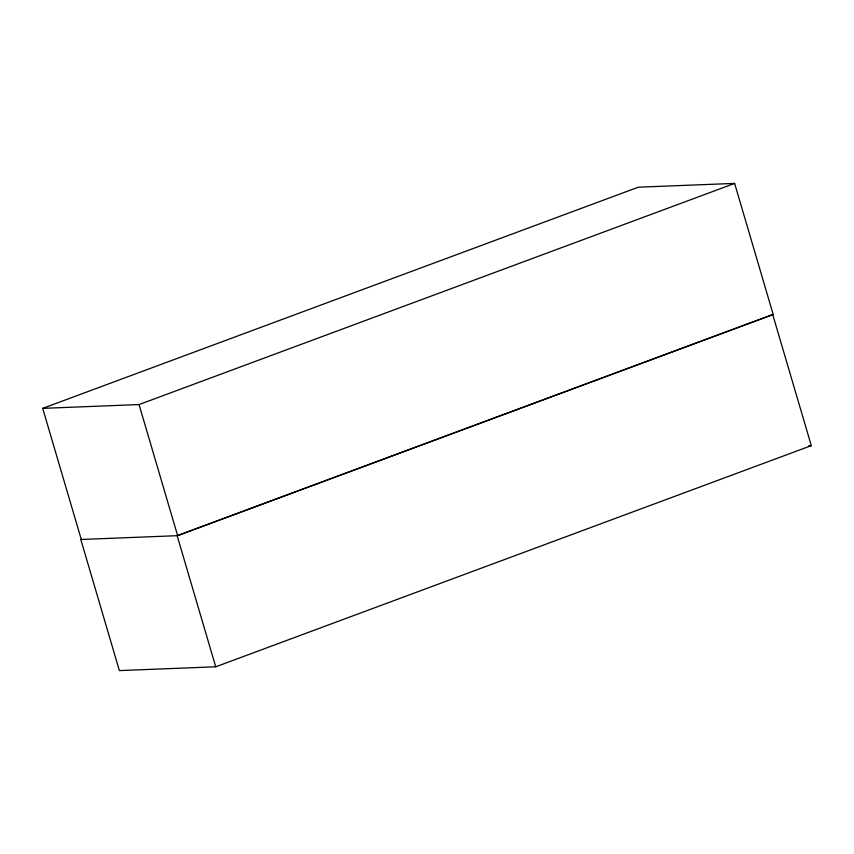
<?xml version="1.0" encoding="UTF-8"?>
<svg xmlns="http://www.w3.org/2000/svg" width="854" height="854" viewBox="0 0 854 854"><rect width="100%" height="100%" fill="white"/><g stroke="black" fill="none" stroke-linecap="round" stroke-linejoin="round"><path stroke-width="1.28" d="M81.29 539.472L42.7 408.361L638.269 187.207L734.621 183.407L773.201 314.507L177.643 535.671L80.799 539.493L119.379 670.593L215.731 666.793L811.3 445.639L772.71 314.528L177.141 535.682L215.731 666.793M42.7 408.361L139.053 404.561L734.621 183.407M808.663 445.735L811.3 445.639M139.053 404.561L177.643 535.671"/></g></svg>
